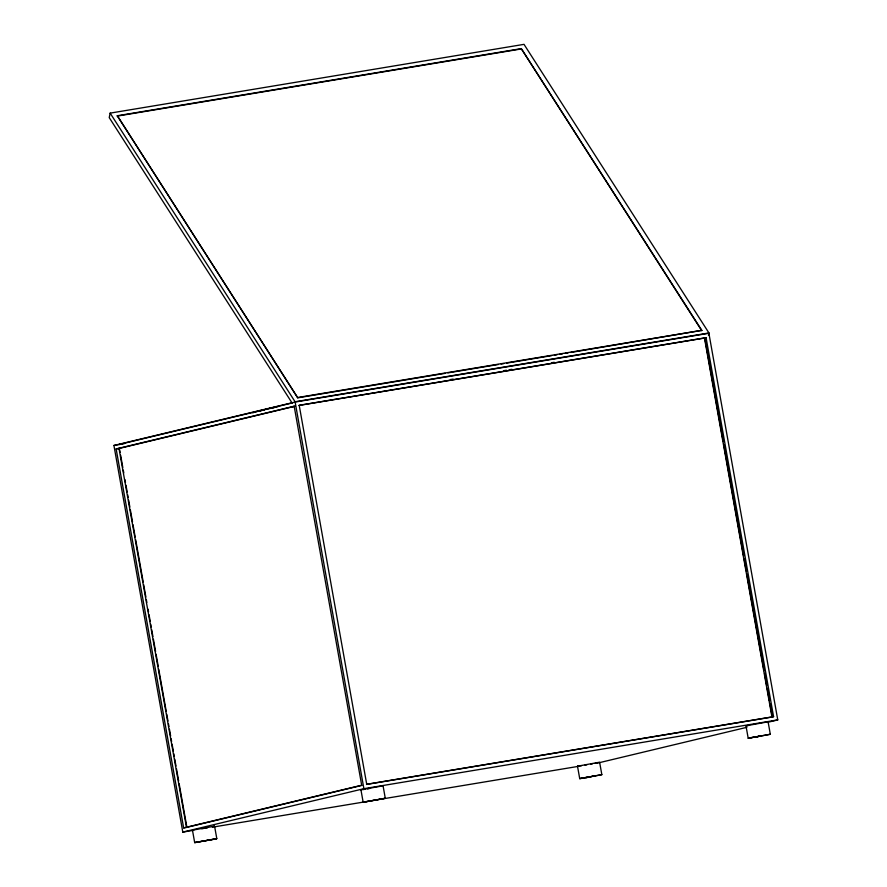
<?xml version="1.0" encoding="UTF-8"?>
<svg xmlns="http://www.w3.org/2000/svg" width="887" height="887" viewBox="0 0 887 887"><rect width="100%" height="100%" fill="white"/><g stroke="black" fill="none" stroke-linecap="round" stroke-linejoin="round"><path stroke-width="1.33" d="M708.469 335.364L708.957 332.98L524.017 44.35L110.143 113.126L109.234 117.616L291.956 402.787M445.152 373.338L297.744 397.831L117.295 115.754L521.279 48.619L701.805 330.352L570.707 352.472M110.143 113.126L295.083 401.756L363.892 788.687L182.8 832.095L113.924 445.462L295.027 402.044L708.89 333.268L777.766 719.911L767.033 722.484M297.744 397.831L117.295 115.754M701.728 330.696L521.279 48.619M192.468 830.188L214.576 826.185L216.805 838.647L194.685 842.65L192.468 830.188L193.155 830.143M194.685 842.65L216.805 838.647M214.576 826.185L212.215 826.828M360.942 789.807L383.062 785.804L385.28 798.256L363.16 802.258L360.942 789.807L361.641 789.752M363.16 802.258L385.28 798.256M577.504 766.202L599.612 762.199L601.841 774.661L579.721 778.664L577.504 766.202L578.191 766.157M579.721 778.664L601.841 774.661M745.978 725.821L768.098 721.818L770.315 734.27L748.196 738.272L745.978 725.821L748.085 725.588M748.196 738.272L770.315 734.27M118.969 444.509L292.765 402.842M116.142 448.922L294.174 406.235L361.685 785.228L183.653 827.904L116.142 448.922L119.401 448.378M118.115 448.7L295.493 406.135M706.074 337.681L704.466 338.058L771.967 717.051L773.575 716.663L706.074 337.681L299.207 405.292L366.719 784.274L773.575 716.663M361.863 785.394L186.503 827.427L118.991 448.445M596.663 763.319L746.909 727.307M586.318 777.733L595.232 775.593M754.793 737.341L759.261 736.277L749.06 737.962M595.155 763.275L597.25 762.842M205.695 828.092L207.58 827.748M590.731 764.106L592.616 763.762M201.848 828.78L203.788 828.436M367.54 788.876L369.402 788.554M585.032 765.115L586.884 764.794M117.228 116.097L521.212 48.962M297.821 397.487L701.805 330.352M447.88 372.884L498.372 364.49M501.1 364.036L503.838 363.581M506.566 363.138L551.603 355.643M554.331 355.199L557.058 354.745M559.786 354.29L562.524 353.835M565.252 353.381L567.979 352.926M295.083 401.756L708.957 332.98M450.463 379.536L453.19 379.082M503.705 370.688L506.444 370.234M509.171 369.779L511.899 369.325M551.492 362.75L554.231 362.295M292.643 406.612L294.539 406.29M298.974 405.448L704.777 338.002M113.924 445.462L124.424 443.6M366.475 784.441L770.603 717.273M363.892 788.687L777.766 719.911M183.653 827.904L186.913 827.36M182.8 832.095L193.721 830.287M212.847 827.105L578.912 766.268M195.55 842.34L215.94 838.958M580.586 778.354L590.775 776.657M363.038 789.574L365.056 789.275M579.599 765.98L581.606 765.681M705.021 339.366L723.238 441.615M723.714 444.343L743.628 556.127M744.115 558.854L746.3 571.128M746.787 573.845L764.029 670.639M764.516 673.366L766.701 685.64M767.188 688.367L769.373 700.63M769.861 703.358L772.045 715.632M119.645 449.742L120.133 452.47M120.621 455.197L122.805 467.46M123.293 470.188L123.781 472.915M124.989 479.734L125.477 482.461M125.965 485.189L127.174 491.997M127.661 494.724L128.149 497.452M128.637 500.179L129.846 506.998M130.334 509.726L132.518 521.988M133.006 524.716L135.19 536.99M135.678 539.717L143.206 581.972M143.683 584.699L145.878 596.973M146.355 599.701L146.843 602.428M148.062 609.236L148.539 611.963M149.027 614.691L150.247 621.51M150.735 624.237L151.211 626.965M151.699 629.692L152.919 636.511M153.407 639.239L155.591 651.501M156.068 654.229L158.263 666.503M158.74 669.23L166.268 711.485M166.756 714.212L167.976 721.031M168.452 723.759L168.94 726.486M169.428 729.214L170.648 736.022M171.124 738.749L171.612 741.477M172.1 744.204L173.309 751.023M173.797 753.75L174.284 756.478M174.772 759.205L175.981 766.013M176.469 768.741L178.653 781.015M179.141 783.742L186.669 825.997M252.784 412.821A162.232 4.247 -10.1 0 1 264.37 409.683M265.435 409.428A162.232 4.247 -10.1 0 1 278.219 406.534M258.982 411.246A159.76 4.18 -10.1 0 1 264.836 409.739M269.848 408.541A159.76 4.18 -10.1 0 1 274.748 407.421"/></g></svg>
